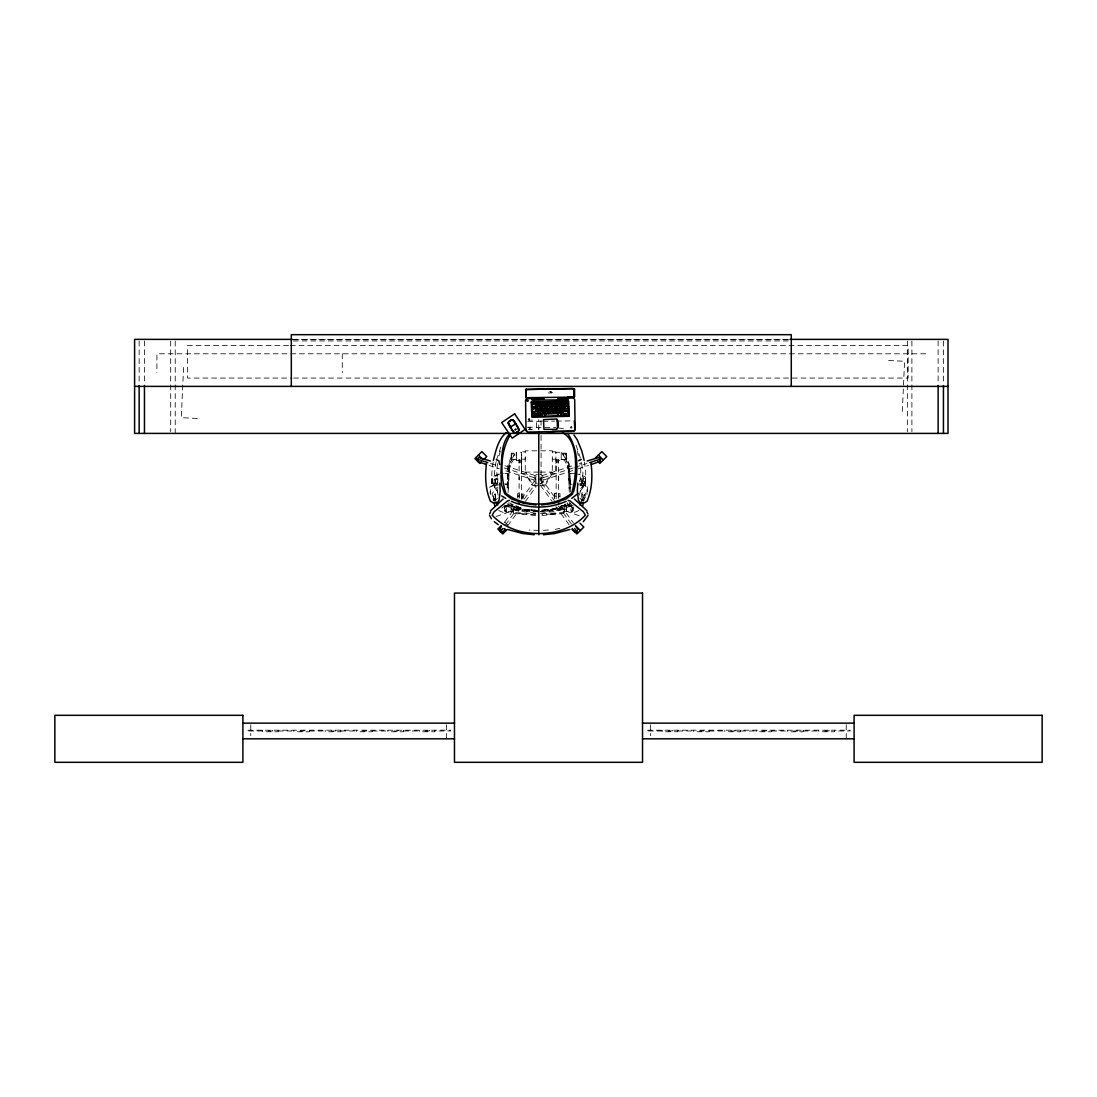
<?xml version="1.0" encoding="UTF-8"?>
<svg xmlns="http://www.w3.org/2000/svg" width="1097" height="1097" viewBox="0 0 1097 1097"><rect width="100%" height="100%" fill="white"/><g stroke="black" fill="none" stroke-linecap="round" stroke-linejoin="round"><path stroke-width="0.75" stroke-dasharray="5 3.75" d="M497.819 481.185L497.819 478.703L491.415 479.43L491.867 483.667L497.819 483.667M504.99 505.827L504.757 507.253L505.882 506.841M511.051 506.787L511.051 511.367L511.051 506.787L512.244 505.827M516.303 459.547L511.298 459.547L511.298 453.157L516.303 453.157M535.638 515.508L514.219 513.492L513.245 512.56L513.245 509.886L514.219 509.022L518.977 509.022L535.665 510.078M521.637 460.397L516.303 460.397L516.303 452.293L521.637 452.293L521.637 455.269M516.509 505.827L515.974 511.627L505.292 511.888L504.305 506.883L505.223 506.787L504.771 511.12L506.074 511.312M517.551 497.983L517.551 493.623L519.114 493.623M519.114 463.236L518.867 459.465L521.582 459.465L521.582 463.496L521.377 462.66L519.114 462.66M519.114 497.27L519.114 461.48L521.377 461.48L521.377 501.96M535.967 486.369L532.086 484.984L525.23 473.438L521.637 473.438L521.637 451.841L525.23 451.841M522.94 498.998L522.94 493.623L521.377 493.623M537.448 484.051L533.855 480.459L533.855 479.142L535.816 479.142L535.816 479.924L535.816 478.347M536.474 427.583L536.474 420.22M538.764 429.873L538.764 419.63M540.684 479.142L540.163 477.743M541.712 479.142L540.917 476.989M540.081 474.233L542.357 475.55L543.673 479.142L538.764 479.142M554.588 497.983L554.588 497.27M554.588 494.528L554.588 493.623L556.152 493.623M555.891 459.314L555.891 460.397L561.225 460.397L561.225 458.697M555.891 453.39L555.891 452.293L561.225 452.293L561.225 460.397M556.152 498.902L556.152 497.969M558.414 497.983L558.414 497.27M558.414 494.528L558.414 493.746M558.414 479.91L558.414 476.907M561.225 454.007L561.225 452.293M570.358 488.096L569.439 469.982L566.038 460.096L566.025 454.007L562.788 454.007L564.173 457.202L563.693 459.547M561.225 459.547L566.23 459.547L566.23 458.697M566.23 454.007L566.23 453.157L561.225 453.157M513.245 511.463L513.245 509.886L511.257 508.569L511.641 511.065L513.245 511.367M541.891 515.508L563.31 513.492L564.283 512.56L564.283 509.886L563.31 509.022L558.551 509.022L541.863 510.078M507.157 488.096L508.089 469.982L511.49 460.096L511.504 454.062L514.74 454.007L513.355 457.202L513.835 459.547M511.49 460.096L511.504 454.062C511.545 459.78 506.211 464.264 508.048 470.394L509.227 465.772M498.628 510.448C503.482 513.081 508.802 514.589 505.868 506.375L502.673 506.608M504.387 508.117L504.593 506.855M586.936 494.582L587.073 487.068L583.618 485.189L580.807 488.905L579.394 495.158M511.504 454.007L511.49 459.547M514.548 459.547L513.177 460.096L510.283 465.361L509.2 469.694L508.226 492.224M578.901 510.448C574.046 513.081 568.726 514.589 571.66 506.375M507.321 487.699L508.089 469.982M183.556 367.495L181.279 417.696L200.065 418.547M505.36 484.421L507.363 484.326L507.925 473.451L502.604 473.506M902.31 411.457L904.586 361.256L885.8 360.406M507.472 483.846L507.541 482.515M508.089 492.471L509.2 469.694M587.416 491.717L587.704 487.068L583.673 484.984L580.382 488.919M497.572 481.857L496.53 483.667L495.172 482.941L494.555 483.667M585.003 497.819L585.4 493.444L583.7 491.497L581.904 492.937L581.273 496.639L583.069 500.081L585.003 497.819L583.234 499.875L581.958 498.916M581.52 502.975L582.603 493.897L583.069 500.081L584.29 494.377L583.59 500.657M497.435 463.688L496.722 470.928L497.736 482.968M507.911 473.465L504.826 473.63M532.498 420.041L528.96 420.261L529.124 418.643M569.754 502.741L569.274 505.813L568.383 505.758L568.767 502.728M493.143 462.07C491.813 471.587 489.632 483.708 497.407 491.086M582.37 479.43L582.973 483.667M565.078 503.907L564.077 510.42L581.41 516.522M579.956 481.857L580.807 470.928L580.094 463.688M565.983 504.647L565.257 506.074L562.144 507.513L549.885 510.9L562.802 507.335L567.423 505.086L567.931 503.729M578.544 484.792L583.371 485.779L583.577 477.606L581.575 475.316L577.79 474.069M583.371 485.779L585.524 485.491L585.524 477.044L579.175 474.027M496.187 461.522C494.144 470.229 493.376 480.184 498.052 488.179M580.985 485.669L582.973 473.122L581.341 461.522M510.283 465.361L509.159 470.106L509.173 463.647L514.74 454.007M571.427 512.395L572.168 509.529M498.984 455.817L500.369 450.881M496.475 460.027L501.452 445.19M495.57 498.916L495.625 492.937L493.828 491.497L492.128 493.444L492.526 497.819L494.459 500.081L495.57 498.916L494.294 499.875L492.526 497.819M571.688 511.271L572.607 511.01M571.99 427.803C572.044 424.169 568.369 429.092 571.839 427.995M538.764 472.108L525.765 472.108L525.23 473.438L525.23 450.798L552.298 450.798L552.298 473.438L545.442 484.984L541.561 486.369M540.368 472.108L551.764 472.108L545.442 484.024L542.988 485.464L540.177 485.464M536.2 476.578L535.267 478.196L536.2 481.706M540.163 480.541L540.684 478.621M540.917 481.295L541.712 478.347M541.328 481.706L542.261 478.196L541.328 476.578M491.867 483.667L491.867 478.703M585.661 478.703L585.661 483.667L585.661 478.703L579.71 478.703L579.71 481.185M504.881 521.884L516.358 506.074M521.651 498.778L534.349 481.295L536.035 483.228M505.539 524.86L519.388 505.813M524.243 499.135L535.885 483.105M507.719 525.765L520.883 507.664M525.381 501.48L536.186 486.615M580.121 491.086C587.896 483.708 585.716 471.587 584.386 462.07M566.971 503.66L567.725 502.865M580.354 479.416L581.04 478.703L581.602 479.416L582.356 482.941L580.999 483.667L579.998 482.543M493.143 500.109L495.693 500.136L497.668 498.107M504.236 522.652L504.757 522.131L508.693 526.066M528.905 418.793L529.015 420.22M501.768 508.076L504.277 506.128M537.448 474.233L535.171 475.55L533.855 480.459M540.081 484.051L542.357 482.735L543.673 477.826M570.714 503.701L566.011 506.156M565.668 504.483L556.33 508.281L540.41 510.516M496.118 516.522L513.451 510.42L512.45 503.907M540.41 513.286L557.276 510.983L572.044 505.566M495.693 500.136L492.978 499.985M563.94 506.745L566.505 505.648L559.936 508.336M564.269 505.141C547.334 512.409 525.545 513.245 509.803 502.865M566.477 506.787L566.477 511.367L566.477 506.787L565.284 505.827M572.73 470.517L543.605 479.992L542.179 475.604L572.62 465.731M578.188 468.748L588.499 465.389M579.614 463.455L581.753 462.756M543.426 477.62L573.251 467.939M574.828 467.418L587.005 463.469M570.344 506.334L571.29 506.06M498.353 474.027L492.005 477.044L491.799 484.408L492.005 485.491L494.157 485.779L498.984 484.792M499.738 474.069L494.157 476.756L494.157 485.779M563.31 509.022L564.283 509.886L566.271 508.569L565.887 511.065L564.283 511.367M555.151 529.385L559.813 528.384M497.366 484.394L492.005 485.491M571.455 511.312L572.757 511.12L573.032 507.445L571.647 506.841M540.464 483.9L543.18 481.295L555.877 498.778M548.431 530.016L540.3 530.495M540.396 511.696L550.2 510.887L540.355 511.655M551.147 514.04L558.853 513.492M551.366 514.027L541.891 514.548M508.761 502.728L509.145 505.758L508.24 505.813L507.774 502.741M504.798 483.969L507.445 483.846M585.524 485.491L580.162 484.394M541.932 513.67L563.31 512.601L563.31 509.886L541.109 510.955M527.328 427.213L555.987 427.611M552.298 459.218L555.891 459.163M527.863 421.495L541.246 421.303M542.919 421.289L554.616 421.125M556.289 421.097L571.345 420.891M584.55 499.985L581.561 500.013L584.386 500.109M504.373 505.827L509.145 505.758M292.57 339.371L791.28 339.371M293.941 339.686L788.647 339.686M293.269 340.948L789.319 340.948M288.566 345.569L187.587 345.569L187.587 378.054L291.994 378.054M290.28 345.569L908.151 345.569L908.151 378.054L293.694 378.054M925.69 353.796L156.912 353.796L156.912 372.596M528.754 429.503L532.1 429.503M528.754 429.736L532.086 429.736M552.298 451.841L555.891 451.841L555.891 473.438L552.298 473.438L551.764 472.108M555.946 459.465L558.661 459.465L558.414 463.496M558.414 462.66L556.152 462.66L555.946 463.496M569.768 473.451L570.056 483.846L572.168 484.421M579.71 483.667L585.661 483.667M570.289 483.846L569.604 473.451L570.166 484.326M538.764 485.464L534.541 485.464L532.086 484.024L525.765 472.108M558.414 493.623L559.977 493.623L559.977 497.983M517.551 496.146L519.114 496.146M521.377 496.146L522.94 496.146M554.588 496.146L556.152 496.146M558.414 496.146L559.977 496.146M506.43 505.827L515.412 505.827M571.098 505.827L561.02 505.827L561.02 511.106L572.236 511.888L573.224 510.283L572.538 505.827M572.936 506.855L573.141 508.117M536.419 510.955L514.219 509.886L514.219 512.601L535.597 513.67M538.764 530.495L529.097 530.016M262.498 730.986L246.825 730.986L246.825 730.204L450.552 730.204L450.552 730.986L434.878 730.986M278.172 730.986L293.845 730.986M309.505 730.986L325.178 730.986M340.852 730.986L356.525 730.986M372.198 730.986L387.872 730.986M403.545 730.986L419.205 730.986M662.122 730.986L646.448 730.986L646.448 730.204L850.175 730.204L850.175 730.986L834.502 730.986M677.795 730.986L693.455 730.986M709.128 730.986L724.802 730.986M740.475 730.986L756.148 730.986M771.822 730.986L787.495 730.986M803.155 730.986L818.828 730.986M568.383 505.758L573.155 505.827M569.631 473.589L574.924 473.506M521.637 459.163L525.23 459.218L525.23 457.833M535.638 514.548L526.162 514.027M504.922 511.01L505.84 511.271M518.675 513.492L526.382 514.04M535.459 513.149L520.252 510.983L507.541 506.567M527.204 509.707L535.459 510.393M558.949 427.981L563.501 428.79M506.238 506.06L509.09 506.636L505.456 505.498M517.592 508.336L512.56 506.403C544.469 515.11 516.92 511.257 509.598 503.729M504.908 465.731L535.35 475.604L533.924 479.992L504.798 470.517M490.524 463.469L497.997 465.896M504.277 467.939L534.102 477.62M489.029 465.389L499.341 468.748M520.897 508.062L513.259 505.141M562.98 459.547L564.352 460.096L567.245 465.361L568.328 469.694L569.439 492.471M513.588 506.745L515.384 507.513L511.024 505.648L513.588 506.745L511.545 504.647M511.517 506.156L506.814 503.701M569.302 502.906L572.003 505.155M579.86 498.107L581.835 500.136M497.174 479.416L496.488 478.703L495.926 479.416L495.172 482.941L495.158 479.43M562.788 454.007L568.356 463.647L568.369 470.106L567.245 465.361M555.836 506.553L569.809 525.765M561.17 506.074L573.512 523.077M541.644 483.105L554.259 500.465M558.14 505.813L571.99 524.86M540.396 485.313L552.148 501.48M576.076 445.19L581.053 460.027M577.159 450.881L579.477 460.548M505.36 509.529L506.101 512.395M568.301 465.772L569.48 470.394C571.331 464.237 565.942 459.739 566.025 454.007L566.038 460.096M498.134 495.158L496.722 488.905L493.911 485.189L490.455 487.068L490.62 496.091M497.791 492.196L497.147 488.919L493.856 484.984L489.824 487.068L490.194 493.266M493.938 500.657L493.239 494.377L494.459 500.081L494.925 493.897L496.009 502.975M570.44 492.155L569.439 469.982M569.302 492.224L568.328 469.694M529.261 420.247L529.124 418.711L529.193 420.247M541.054 420.22L541.054 427.583M541.054 435.44L541.068 474.809M943.447 341.085L943.447 383.827M938.127 340.948L938.127 383.744M911.895 341.085L911.895 431.697M907.356 341.085L907.356 431.697M846.253 724.719L846.253 738.816M834.502 730.204L834.502 731.768L818.828 731.768L818.828 730.204M829.017 730.204L829.017 730.986L824.313 730.986L824.313 730.204M803.155 730.204L803.155 731.768L787.495 731.768L787.495 730.204M797.67 730.204L797.67 730.986L792.98 730.986L792.98 730.204M771.822 730.204L771.822 731.768L756.148 731.768L756.148 730.204M766.337 730.204L766.337 730.986L761.633 730.986L761.633 730.204M740.475 730.204L740.475 731.768L724.802 731.768L724.802 730.204M734.99 730.204L734.99 730.986L730.287 730.986L730.287 730.204M709.128 730.204L709.128 731.768L693.455 731.768L693.455 730.204M703.643 730.204L703.643 730.986L698.94 730.986L698.94 730.204M677.795 730.204L677.795 731.768L662.122 731.768L662.122 730.204M672.31 730.204L672.31 730.986L667.607 730.986L667.607 730.204M650.37 724.719L650.37 735.689M566.23 453.157L566.23 459.547M564.283 509.886L564.283 512.56M558.414 498.312L558.414 461.48L556.152 461.48L556.152 501.96M554.588 493.623L554.588 498.998M538.764 427.501L538.764 428.982M522.94 493.746L522.94 494.528M522.94 497.27L522.94 497.983M521.637 457.435L521.637 473.438M521.377 494.212L521.377 496.42M521.377 497.969L521.377 499.313M519.114 476.907L519.114 479.91M519.114 493.746L519.114 494.528M519.114 495.337L519.114 498.312M516.303 452.293L516.303 455.488M516.303 457.202L516.303 460.397M513.245 509.886L513.245 512.56M511.298 453.157L511.298 455.488M511.298 457.202L511.298 459.547M446.63 724.719L446.63 738.816M434.878 730.204L434.878 731.768L419.205 731.768L419.205 730.204M429.393 730.204L429.393 730.986L424.69 730.986L424.69 730.204M403.545 730.204L403.545 731.768L387.872 731.768L387.872 730.204M398.06 730.204L398.06 730.986L393.357 730.986L393.357 730.204M372.198 730.204L372.198 731.768L356.525 731.768L356.525 730.204M366.713 730.204L366.713 730.986L362.01 730.986L362.01 730.204M342.278 353.796L342.278 372.596M340.852 730.204L340.852 731.768L325.178 731.768L325.178 730.204M335.367 730.204L335.367 730.986L330.663 730.986L330.663 730.204M309.505 730.204L309.505 731.768L293.845 731.768L293.845 730.204M304.02 730.204L304.02 730.986L299.33 730.986L299.33 730.204M278.172 730.204L278.172 731.768L262.498 731.768L262.498 730.204M272.687 730.204L272.687 730.986L267.983 730.986L267.983 730.204M250.747 724.719L250.747 735.689M175.232 341.085L175.232 433.411M170.693 341.085L170.693 431.697M144.461 340.948L144.461 383.744M139.141 341.085L139.141 383.827M491.977 479.43L492.306 483.667L493.088 481.185L492.306 478.703L491.977 479.43M585.647 481.185L585.222 483.667L584.44 481.185L585.222 478.703L585.647 481.185M551.53 392.232L552.326 392.561A3.634 0.946 -0.8 0 1 551.942 392.781A2.674 0.686 -0.8 0 1 551.311 392.973L548.884 393.014A2.674 0.686 -0.8 0 1 548.143 392.836A3.702 0.96 -0.8 0 1 547.568 392.273L551.668 392.109M528.973 427.679C530.194 431.313 531.784 425.046 528.973 427.679M585.483 480.129L582.74 487.754L585.483 480.129M549.885 391.766L550.996 391.533L549.885 391.766M538.764 511.778L527.328 510.887L538.764 511.833M508.199 506.279L505.484 505.566L508.199 506.279M494.788 487.754L492.046 480.129L494.788 487.754"/><path stroke-width="1.5" d="M500.794 473.671C502.056 460.575 500.232 444.669 509.419 434.11M514.726 422.263L512.546 419.945A2.125 1.892 -31.1 0 0 511.586 420L508.816 421.673A2.125 1.892 -31.1 0 0 508.322 422.496L513.094 431.711M511.792 429.64L514.658 433A2.125 1.892 -31.1 0 0 515.617 432.945L518.387 431.272A2.125 1.892 -31.1 0 0 518.881 430.449L517.853 427.446M577.735 483.119L577.337 491.031L578.434 500.191L579.819 502.179L584.564 502.796L587.06 501.206C592.119 489.536 592.695 475.906 591.022 463.441M527.026 400.775C528.795 398.472 528.082 403.23 527.109 400.624M543.454 419.781L543.961 429.38L556.755 429.311C558.99 427.789 558.88 420.466 556.604 419.013L543.591 419.616M547.362 431.752L553.807 431.67M582.795 505.786L583.412 502.234M486.506 463.441C484.833 475.906 485.409 489.536 490.469 501.206L492.964 502.796L497.709 502.179L499.094 500.191L500.191 491.031L499.793 483.119M493.362 460.493C495.858 450.73 498.093 439.527 506.128 432.725M573.388 492.238C578.626 473.973 578.887 450.346 568.109 434.11M587.91 513.862L586.922 512.066M588.033 515.398L583.275 521.692M574.252 396.689L574.211 389.27M501.425 526.656L499.752 529.344L500.355 531.661L503.07 531.757L505.114 529.344M500.561 531.73L502.906 528.507M577.996 493.472L571.77 498.353M579.778 504.908L581.52 502.975M510.297 434.988C499.971 451.47 500.067 475.028 505.827 493.225C524.009 507.65 553.519 507.65 571.702 493.225C576.295 477.497 580.231 441.474 562.459 432.629M490.606 512.066L489.619 513.862M477.798 458.669L477.606 458.861A1.412 1.412 0 0 0 477.606 460.438L477.798 460.63M481.364 461.947L479.869 463.441L474.946 458.519L481.844 451.607L486.766 456.53L484.01 459.3M490.496 510.859L503.125 498.998M501.302 525.573L497.86 529.028L502.783 533.951L506.924 529.81M500.712 529.193L500.52 529.385A1.412 1.412 0 0 0 500.52 530.948L500.712 531.14M594.903 458.519L601.814 451.607L606.737 456.53L599.84 463.441L597.865 461.467M599.538 460.822L599.922 460.438A1.412 1.412 0 0 0 599.922 458.861L599.538 458.477M572.524 528.507L572.003 529.028L576.926 533.951L583.823 527.054L579.888 523.104M576.624 531.346L577.008 530.948A1.412 1.412 0 0 0 577.214 530.441M572.853 493.773L566.189 498.929L553.903 503.304L541.548 504.99M525.71 389.435L526.012 397.717M525.504 389.737L526.67 389.531M526.012 389.709L525.751 397.471M518.47 428.461L515.741 423.812L510.256 427.117L508.734 424.484M516.372 432.643L517.77 431.807A6.705 5.992 -31.1 0 0 518.387 431.272A6.733 6.006 -31.1 0 1 517.318 432.122L517.098 432.259A6.705 5.992 -31.1 0 1 515.617 432.945M509.433 421.138L510.132 420.727M581.218 459.52L578.626 460.863M525.71 389.6L526.491 389.216M573.429 396.977L573.896 397.155M573.896 396.922L574.348 389.257L572.401 388.818M566.162 501.356C548.898 508.939 528.631 508.939 511.367 501.356M591.297 464.484L599.84 461.453L600.58 458.848L598.564 457.559L587.087 461.028M589.761 462.577L600.635 459.04M569.837 529.481L554.808 533.512L543.358 534.76M568.109 500.424L569.946 500.89L583.426 511.805L585.318 515.179C562.994 539.738 514.534 539.738 492.21 515.179L494.103 511.805L507.582 500.89L509.419 500.424M526.053 389.476L572.428 388.503L574.554 389.188M572.524 397.045L574.046 396.963M526.601 389.49L572.977 388.681M573.087 397.114L568.095 397.375M572.538 397.141L526.601 397.704M532.141 398.581L527.684 398.65A2.125 2.125 0 0 0 525.586 400.803L525.998 429.928A2.125 2.125 0 0 0 528.151 432.026L573.018 431.395A2.125 2.125 0 0 0 575.116 429.242L574.705 400.117A2.125 2.125 0 0 0 572.552 398.019L568.095 398.088M532.141 398.938L544.126 398.773M557.825 398.581L568.109 398.43M534.842 415.077L537.009 415.05M574.28 420.85L574.842 428.941A2.084 2.084 0 0 1 572.771 431.039L552.285 431.327M292.57 339.371L134.602 339.371L134.602 433.411L948 433.411L948 339.371L790.018 339.371M134.602 386.391L948 386.391M517.551 503.29L519.114 503.29M558.414 503.29L559.977 503.29M242.903 723.142L454.473 723.142M642.527 723.142L854.097 723.142M242.903 738.816L454.473 738.816M642.527 738.816L854.097 738.816M534.17 534.76L522.721 533.512L507.692 529.481M535.98 504.99L523.626 503.304L511.339 498.929L504.675 493.773L501.466 484.572L500.89 475.234M573.388 388.845L574.266 388.914M526.409 397.553L525.614 397.553M490.441 461.028L478.964 457.559L476.948 458.848L477.689 461.453L486.218 464.484M476.893 459.04L487.767 462.577M496.31 459.52L498.902 460.863L499.67 464.58M501.658 495.871L505.758 498.353M494.253 521.692L498.203 524.654M574.403 498.998L587.032 510.859M512.875 420.028L514.466 421.879M512.477 430.696L514.328 432.917M513.067 420.096L513.081 420.124A13.603 12.615 -31.1 0 1 513.821 420.946M514.136 432.849L514.123 432.821A13.603 12.615 -31.1 0 1 513.382 431.999L513.423 431.971M598.359 455.063L603.281 459.986M575.445 525.573L580.368 530.495M478.388 455.063L482.337 458.999M504.263 528.535L506.224 530.495M496.009 502.975L497.75 504.908M572.415 529.344L574.458 531.757L576.844 531.894L577.776 529.344L576.103 526.656M574.622 528.507L577.008 531.771M514.109 421.234L515.412 423.305M573.95 434.961L577.214 439.719L581.904 451.21L584.166 460.493M514.534 421.838L515.124 422.811A13.808 0.836 58.9 0 1 517.565 426.815L517.633 426.925M515.741 423.812L515.083 422.702M512.121 430.243L512.052 430.147A13.808 0.836 58.9 0 1 509.639 426.13L509.57 426.02M516.111 424.402L516.605 425.211M511.092 428.543L510.599 427.734M491.415 518.812L489.495 515.398M517.249 426.349L518.099 427.844M574.471 388.887L574.663 396.73M518.237 428.2L518.593 428.858A13.603 12.615 -31.1 0 1 518.977 429.901L518.991 429.928M508.967 424.745L508.61 424.086A13.603 12.615 -31.1 0 1 508.226 423.044L508.24 422.825M557.235 419.424L557.454 428.516M518.524 428.831L518.963 430.12M508.651 424.073L508.226 423.044M494.116 502.234L494.72 505.786M568.081 397.114L568.123 399.719L532.155 400.213L532.127 397.608M943.447 385.541L943.447 433.411M938.127 385.458L938.127 433.411M791.28 386.391L791.28 334.681L291.308 334.681L291.308 386.391M538.764 432.287L538.764 506.951M538.764 507.952L538.764 534.76M144.461 385.458L144.461 433.411M139.141 385.541L139.141 433.411M576.117 531.551A1.412 1.412 0 0 1 575.555 531.551M501.973 531.551A1.412 1.412 0 0 1 501.411 531.551M508.816 421.673A6.719 5.992 -31.1 0 1 510.105 420.686L510.352 420.549A6.733 6.006 -31.1 0 1 511.586 420A6.719 5.992 -31.1 0 0 510.845 420.302M526.889 431.08A2.084 2.084 0 0 1 526.245 429.613M515.192 429.777L515.782 429.188L515.192 429.777M531.195 402.064L531.908 417.285L569.343 416.257L568.63 401.022L531.195 402.064M532.182 402.736C532.347 406.37 537.311 400.94 532.182 402.736M532.21 404.382C532.388 411.375 540.286 401.447 532.237 404.313M532.237 406.822C531.442 411.992 537.941 405.437 532.264 406.74M532.278 409.263C532.47 416.75 541.918 405.876 532.278 409.263M532.306 411.69L532.552 413.583L537.626 413.295L537.379 411.402L532.306 411.69M532.36 415.338C532.58 418.56 537.297 413.72 532.388 415.269M534.774 402.695C534.993 406.26 539.806 401.049 534.856 402.558M534.746 406.781C534.39 412.225 539.971 404.807 534.774 406.713M534.842 414.104C533.992 420.069 540.492 412.431 534.842 414.104M535.98 404.327C535.418 409.702 541.479 402.489 535.98 404.327M537.365 402.654C537.845 406.288 542.233 400.789 537.407 402.585M536.666 409.195C535.912 414.447 542.275 407.673 536.694 409.126M537.242 406.754C536.748 412.184 542.658 404.793 537.242 406.754M538.476 404.299C538.065 409.62 543.769 402.544 538.476 404.299M537.352 415.269C537.667 418.533 542.11 413.596 537.352 415.269M537.955 411.622C537.311 416.942 543.454 409.921 537.955 411.622M539.162 409.167C538.38 414.337 544.839 407.782 539.203 409.085M539.971 402.626C540.464 406.274 544.77 400.693 539.998 402.544M539.751 406.713C539.203 412.088 545.264 404.875 539.751 406.713M539.834 414.035C539.093 420.082 545.442 412.157 539.834 414.035M540.986 404.258C540.259 409.51 546.567 402.736 541.013 404.19M540.451 411.581C539.971 416.901 545.799 409.88 540.478 411.512M541.671 409.126C541.287 414.46 546.937 407.357 541.671 409.126M542.562 402.585C543.001 406.205 547.417 400.748 542.562 402.585M542.261 406.685C541.973 412.129 547.458 404.628 542.261 406.685M542.329 413.994C541.383 420.151 549.748 412.225 542.357 413.926M543.495 404.231C542.933 409.469 548.939 402.654 543.522 404.149M542.96 411.553C542.343 416.874 548.486 409.839 542.988 411.471M544.181 409.099C543.522 414.364 549.72 407.494 544.181 409.099M544.756 406.644C544.194 412.006 550.214 404.875 544.798 406.576M545.154 402.558C545.264 406.178 550.351 400.748 545.154 402.558M545.991 404.19C545.305 409.442 551.599 402.626 545.991 404.19M545.47 411.512C544.88 416.846 550.9 409.798 545.47 411.512M545.497 413.953L545.744 416.12L557.701 415.736L557.454 413.569L545.497 413.953M546.676 409.058C546.155 414.46 552.134 407.165 546.676 409.058M547.266 406.617C546.608 411.869 552.874 405.012 547.293 406.534M547.746 402.517C548.061 406.151 552.737 400.679 547.828 402.38M548.5 404.162C547.952 409.524 554.012 402.311 548.5 404.162M547.965 411.485C547.321 416.805 553.491 409.771 547.965 411.485M549.186 409.016C548.445 414.268 554.794 407.508 549.213 408.948M549.775 406.576C549.076 411.828 555.384 405.012 549.775 406.576M550.337 402.476C550.79 406.151 555.219 400.501 550.379 402.407M551.009 404.121C550.598 409.442 556.302 402.366 551.009 404.121M550.475 411.444C549.885 416.695 555.877 409.908 550.557 411.306M551.695 408.989C550.913 414.159 557.372 407.604 551.722 408.907M552.271 406.548C551.722 411.91 557.783 404.697 552.271 406.548M552.943 402.448C553.135 406.096 557.989 400.624 552.943 402.448M553.505 404.08C552.929 409.442 558.963 402.311 553.532 404.011M552.984 411.402C552.573 416.737 558.332 409.634 553.011 411.334M554.191 408.948C553.889 414.351 559.333 407.069 554.191 408.948M554.78 406.507C554.259 411.91 560.238 404.615 554.78 406.507M555.535 402.407C555.836 406.082 560.594 400.474 555.535 402.407M556.014 404.053C555.219 409.222 561.719 402.668 556.042 403.97M555.48 411.375C555.109 416.764 560.759 409.483 555.507 411.293M556.7 408.92C556.206 414.323 562.117 407.014 556.7 408.92M557.29 406.466C556.7 411.828 562.747 404.697 557.317 406.397M558.126 402.366C558.304 406.041 563.255 400.487 558.154 402.297M558.524 404.011C557.825 409.277 564.119 402.448 558.524 404.011M557.989 411.334C557.633 416.737 563.186 409.455 557.989 411.334M558.016 413.775C557.084 419.945 565.408 412.006 558.058 413.706M559.209 408.879C558.565 414.213 564.708 407.179 559.209 408.879M559.785 406.438C558.99 411.608 565.49 405.054 559.827 406.356M560.718 402.338C560.663 405.863 566.107 400.775 560.759 402.256M561.02 403.984C560.759 409.414 566.217 401.968 561.02 403.984M560.498 411.306C559.854 416.627 566.011 409.606 560.498 411.306M561.184 413.734C560.306 419.63 566.902 412.184 561.184 413.734M561.705 408.852C561.225 414.159 567.053 407.152 561.746 408.77M562.295 406.397C561.609 411.663 567.903 404.834 562.295 406.397M563.323 402.297C563.501 405.959 568.534 400.391 563.323 402.297M563.529 403.943C563.145 409.442 568.863 401.817 563.529 403.943M562.994 411.265C563.255 419.534 575.582 407.549 563.076 411.128M563.68 413.692C562.953 419.74 569.274 411.828 563.68 413.692M564.215 408.811C564.16 416.037 574.115 405.821 564.242 408.742M564.804 406.37C564.53 413.034 573.443 403.957 564.804 406.37M565.915 402.256C566.463 405.863 570.618 400.432 565.915 402.256M566.038 403.915C565.449 409.263 571.496 402.146 566.066 403.833M566.175 413.665C565.161 419.452 572.044 412.335 566.217 413.583M514.658 413.816L501.672 422.578L512.189 438.169L525.175 429.407L514.658 413.816M642.527 593.079L454.473 593.079L454.473 762.319L642.527 762.319L642.527 593.079M242.903 715.313L54.85 715.313L54.85 762.319L242.903 762.319L242.903 715.313M1042.15 715.313L854.097 715.313L854.097 762.319L1042.15 762.319L1042.15 715.313"/></g></svg>
